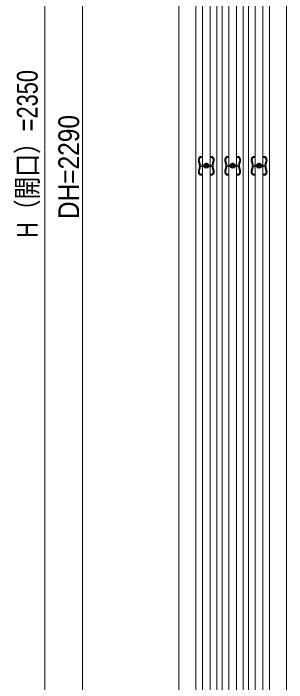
# Model space of a CAD drawing. Units: millimetres, scale not verified. Extents: x -4547 to 4547, y -2284 to 2284.
# Drawn here: x -556 to -194, y -1192 to -306 of the extents above; entities that cross this region are included whole.
import ezdxf
from ezdxf.enums import TextEntityAlignment as Align

# ---------------------------------------------------------------- set-up
doc = ezdxf.new("R2010")
doc.units = ezdxf.units.MM
doc.header["$LTSCALE"] = 20
doc.linetypes.add('USER1', pattern=[10.5, 8, -0.5, 0.5, -0.5, 0.5, -0.5])
doc.layers.add('0-1_3一般', color=7, linetype='Continuous', lineweight=15)
doc.layers.add('0-5_2寸法-1', color=7, linetype='Continuous', lineweight=15)
doc.styles.add('ＭＳ Ｐゴシック', font='')
doc.styles.get('ＭＳ Ｐゴシック').set_extended_font_data('MS PGothic')

# ---------------------------------------------------------------- blocks, each defined once
blk = doc.blocks.new('グループ-6')
at = {"layer": '0-1_3一般', "linetype": 'USER1'}
for p, q in [((20655.5, -9910), (20649.5, -9910)), ((20655.5, -9916), (20655.5, -9910)), ((20699.5, -9916), (20655.5, -9916)), ((20955.5, -9916), (20911.5, -9916)), ((20955.5, -9910), (20955.5, -9916)), ((20961.5, -9910), (20955.5, -9910)), ((21355.5, -9910), (21349.5, -9910)), ((21355.5, -9916), (21355.5, -9910)), ((21399.5, -9916), (21355.5, -9916)), ((21655.5, -9916), (21611.5, -9916)), ((21655.5, -9910), (21655.5, -9916)), ((21661.5, -9910), (21655.5, -9910)), ((20650.1, -9940), (20699.5, -9940)), ((20703.5, -9936), (20703.5, -9920)), ((20805.5, -10086.3), (20805.5, -10233.7)), ((20907.5, -9920), (20907.5, -9936)), ((20911.5, -9940), (20961, -9940)), ((21350.1, -9940), (21399.5, -9940)), ((21403.5, -9936), (21403.5, -9920)), ((21505.5, -10086.3), (21505.5, -10233.7)), ((21607.5, -9920), (21607.5, -9936)), ((21611.5, -9940), (21661, -9940)), ((22050.1, -9940), (22099.5, -9940)), ((22103.5, -9936), (22103.5, -9920)), ((22205.5, -10086.3), (22205.5, -10233.7)), ((22307.5, -9920), (22307.5, -9936)), ((22311.5, -9940), (22361, -9940)), ((20732.7, -10145), (20647, -10145)), ((20647, -10175), (20732.7, -10175)), ((20879.2, -10160), (20731.8, -10160)), ((20964.1, -10145), (20878.4, -10145)), ((20878.4, -10175), (20964.1, -10175)), ((21432.7, -10145), (21347, -10145)), ((21347, -10175), (21432.7, -10175)), ((21579.2, -10160), (21431.8, -10160)), ((21664.1, -10145), (21578.4, -10145)), ((21578.4, -10175), (21664.1, -10175)), ((22132.7, -10145), (22047, -10145)), ((22047, -10175), (22132.7, -10175)), ((22279.2, -10160), (22131.8, -10160)), ((22364.1, -10145), (22278.4, -10145)), ((22278.4, -10175), (22364.1, -10175)), ((20649.5, -10410), (20655.5, -10410)), ((20699.5, -10380), (20650.1, -10380)), ((20655.5, -10404), (20699.5, -10404)), ((20655.5, -10410), (20655.5, -10404)), ((20703.5, -10400), (20703.5, -10384)), ((20907.5, -10384), (20907.5, -10400)), ((20961, -10380), (20911.5, -10380)), ((20911.5, -10404), (20955.5, -10404)), ((20955.5, -10404), (20955.5, -10410)), ((20955.5, -10410), (20961.5, -10410)), ((21349.5, -10410), (21355.5, -10410)), ((21399.5, -10380), (21350.1, -10380)), ((21355.5, -10404), (21399.5, -10404)), ((21355.5, -10410), (21355.5, -10404)), ((21403.5, -10400), (21403.5, -10384)), ((21607.5, -10384), (21607.5, -10400)), ((21661, -10380), (21611.5, -10380)), ((21611.5, -10404), (21655.5, -10404)), ((21655.5, -10404), (21655.5, -10410)), ((21655.5, -10410), (21661.5, -10410)), ((22099.5, -10380), (22050.1, -10380)), ((22103.5, -10400), (22103.5, -10384)), ((22307.5, -10384), (22307.5, -10400)), ((22361, -10380), (22311.5, -10380))]:
    blk.add_line(p, q, dxfattribs=at)
for points in [[(22099.5, -9916), (22055.5, -9916), (22055.5, -9910), (22049.5, -9910)], [(22361.5, -9910), (22355.5, -9910), (22355.5, -9916), (22311.5, -9916)], [(22049.5, -10410), (22055.5, -10410), (22055.5, -10404), (22099.5, -10404)], [(22311.5, -10404), (22355.5, -10404), (22355.5, -10410), (22361.5, -10410)]]:
    blk.add_lwpolyline(points, dxfattribs=at)
for centre, radius, start, end in [((20715.5, -10010.2), 120, 123.36701, 163.46174), ((20699.5, -9920), 4, 45, 90), ((20699.5, -9920), 4, 0, 45), ((20911.5, -9920), 4, 135, 180), ((20911.5, -9920), 4, 90, 135), ((20895.5, -10010.2), 120, 16.53826, 56.63299), ((21415.5, -10010.2), 120, 123.36701, 163.46174), ((21399.5, -9920), 4, 45, 90), ((21399.5, -9920), 4, 0, 45), ((21611.5, -9920), 4, 135, 180), ((21611.5, -9920), 4, 90, 135), ((21595.5, -10010.2), 120, 16.53826, 56.63299), ((22115.5, -10010.2), 120, 123.36701, 163.46174), ((22099.5, -9920), 4, 45, 90), ((22099.5, -9920), 4, 0, 45), ((22311.5, -9920), 4, 135, 180), ((22311.5, -9920), 4, 90, 135), ((22295.5, -10010.2), 120, 16.53826, 56.63299), ((20715.5, -10010.2), 120, 163.46174, 203.55646), ((20323.3, -10160), 300, 0, 19.84071), ((20715.5, -10010.2), 96, 165.40468, 197.81794), ((20715.5, -10010.2), 96, 132.99142, 165.40468), ((20323.3, -10160), 324, 12.23455, 21.81556), ((20323.3, -10160), 324, 2.65353, 12.23455), ((20699.5, -9936), 4, 270, 315), ((20699.5, -9936), 4, 315, 0), ((20805.5, -10160), 67, 90, 161.05409), ((20805.5, -10160), 67, 18.94591, 90), ((20911.5, -9936), 4, 180, 225), ((20911.5, -9936), 4, 225, 270), ((20895.5, -10010.2), 96, 14.59532, 47.00858), ((21287.7, -10160), 324, 167.76545, 177.34647), ((21287.7, -10160), 324, 158.18444, 167.76545), ((20895.5, -10010.2), 96, 342.18206, 14.59532), ((21287.7, -10160), 300, 160.15929, 180), ((20895.5, -10010.2), 120, 336.44354, 16.53826), ((21415.5, -10010.2), 120, 163.46174, 203.55646), ((21023.3, -10160), 300, 0, 19.84071), ((21415.5, -10010.2), 96, 165.40468, 197.81794), ((21415.5, -10010.2), 96, 132.99142, 165.40468), ((21023.3, -10160), 324, 12.23455, 21.81556), ((21023.3, -10160), 324, 2.65353, 12.23455), ((21399.5, -9936), 4, 270, 315), ((21399.5, -9936), 4, 315, 0), ((21505.5, -10160), 67, 90, 161.05409), ((21505.5, -10160), 67, 18.94591, 90), ((21611.5, -9936), 4, 180, 225), ((21611.5, -9936), 4, 225, 270), ((21595.5, -10010.2), 96, 14.59532, 47.00858), ((21987.7, -10160), 324, 167.76545, 177.34647), ((21987.7, -10160), 324, 158.18444, 167.76545), ((21595.5, -10010.2), 96, 342.18206, 14.59532), ((21987.7, -10160), 300, 160.15929, 180), ((21595.5, -10010.2), 120, 336.44354, 16.53826), ((22115.5, -10010.2), 120, 163.46174, 203.55646), ((21723.3, -10160), 300, 0, 19.84071), ((22115.5, -10010.2), 96, 165.40468, 197.81794), ((22115.5, -10010.2), 96, 132.99142, 165.40468), ((21723.3, -10160), 324, 12.23455, 21.81556), ((21723.3, -10160), 324, 2.65353, 12.23455), ((22099.5, -9936), 4, 270, 315), ((22099.5, -9936), 4, 315, 0), ((22205.5, -10160), 67, 90, 161.05409), ((22205.5, -10160), 67, 18.94591, 90), ((22311.5, -9936), 4, 180, 225), ((22311.5, -9936), 4, 225, 270), ((22295.5, -10010.2), 96, 14.59532, 47.00858), ((22687.7, -10160), 324, 167.76545, 177.34647), ((22687.7, -10160), 324, 158.18444, 167.76545), ((22295.5, -10010.2), 96, 342.18206, 14.59532), ((22687.7, -10160), 300, 160.15929, 180), ((22295.5, -10010.2), 120, 336.44354, 16.53826), ((20715.5, -10309.7), 120, 156.44354, 196.53826), ((20323.3, -10160), 300, 340.15929, 0), ((20715.5, -10309.7), 96, 156.01368, 191.51113), ((20323.3, -10160), 324, 340.0113, 348.67889), ((20323.3, -10160), 324, 348.67889, 357.34647), ((20732.7, -10135), 10, 270, 305.52705), ((20732.7, -10185), 10, 54.47295, 90), ((20732.7, -10135), 10, 305.52705, 341.05409), ((20732.7, -10185), 10, 18.94591, 54.47295), ((20805.5, -10160), 67, 198.94591, 211.45647), ((20805.5, -10160), 67, 211.45647, 223.96703), ((20767.7, -10196.4), 14.5, 223.96703, 313.96703), ((20805.5, -10160), 38, 156.98351, 223.96703), ((20805.5, -10160), 38, 90, 156.98351), ((20767.7, -10196.4), 14.5, 313.96703, 43.96703), ((20805.5, -10160), 38, 23.01649, 90), ((20843.3, -10196.4), 14.5, 136.03297, 226.03297), ((20805.5, -10160), 38, 316.03297, 23.01649), ((20843.3, -10196.4), 14.5, 226.03297, 316.03297), ((20805.5, -10160), 67, 316.03297, 328.54353), ((20805.5, -10160), 67, 328.54353, 341.05409), ((20878.4, -10135), 10, 198.94591, 234.47295), ((20878.4, -10185), 10, 125.52705, 161.05409), ((20878.4, -10135), 10, 234.47295, 270), ((20878.4, -10185), 10, 90, 125.52705), ((21287.7, -10160), 324, 182.65353, 191.32111), ((21287.7, -10160), 324, 191.32111, 199.9887), ((20895.5, -10309.7), 96, 348.48887, 23.98632), ((21287.7, -10160), 300, 180, 199.84071), ((20895.5, -10309.7), 120, 343.46174, 23.55646), ((21415.5, -10309.7), 120, 156.44354, 196.53826), ((21023.3, -10160), 300, 340.15929, 0), ((21415.5, -10309.7), 96, 156.01368, 191.51113), ((21023.3, -10160), 324, 340.0113, 348.67889), ((21023.3, -10160), 324, 348.67889, 357.34647), ((21432.7, -10135), 10, 270, 305.52705), ((21432.7, -10185), 10, 54.47295, 90), ((21432.7, -10135), 10, 305.52705, 341.05409), ((21432.7, -10185), 10, 18.94591, 54.47295), ((21505.5, -10160), 67, 198.94591, 211.45647), ((21505.5, -10160), 67, 211.45647, 223.96703), ((21467.7, -10196.4), 14.5, 223.96703, 313.96703), ((21505.5, -10160), 38, 156.98351, 223.96703), ((21505.5, -10160), 38, 90, 156.98351), ((21467.7, -10196.4), 14.5, 313.96703, 43.96703), ((21505.5, -10160), 38, 23.01649, 90), ((21543.3, -10196.4), 14.5, 136.03297, 226.03297), ((21505.5, -10160), 38, 316.03297, 23.01649), ((21543.3, -10196.4), 14.5, 226.03297, 316.03297), ((21505.5, -10160), 67, 316.03297, 328.54353), ((21505.5, -10160), 67, 328.54353, 341.05409), ((21578.4, -10135), 10, 198.94591, 234.47295), ((21578.4, -10185), 10, 125.52705, 161.05409), ((21578.4, -10135), 10, 234.47295, 270), ((21578.4, -10185), 10, 90, 125.52705), ((21987.7, -10160), 324, 182.65353, 191.32111), ((21987.7, -10160), 324, 191.32111, 199.9887), ((21595.5, -10309.7), 96, 348.48887, 23.98632), ((21987.7, -10160), 300, 180, 199.84071), ((21595.5, -10309.7), 120, 343.46174, 23.55646), ((22115.5, -10309.7), 120, 156.44354, 196.53826), ((21723.3, -10160), 300, 340.15929, 0), ((22115.5, -10309.7), 96, 156.01368, 191.51113), ((21723.3, -10160), 324, 340.0113, 348.67889), ((21723.3, -10160), 324, 348.67889, 357.34647), ((22132.7, -10135), 10, 270, 305.52705), ((22132.7, -10185), 10, 54.47295, 90), ((22132.7, -10135), 10, 305.52705, 341.05409), ((22132.7, -10185), 10, 18.94591, 54.47295), ((22205.5, -10160), 67, 198.94591, 211.45647), ((22205.5, -10160), 67, 211.45647, 223.96703), ((22167.7, -10196.4), 14.5, 223.96703, 313.96703), ((22205.5, -10160), 38, 156.98351, 223.96703), ((22205.5, -10160), 38, 90, 156.98351), ((22167.7, -10196.4), 14.5, 313.96703, 43.96703), ((22205.5, -10160), 38, 23.01649, 90), ((22243.3, -10196.4), 14.5, 136.03297, 226.03297), ((22205.5, -10160), 38, 316.03297, 23.01649), ((22243.3, -10196.4), 14.5, 226.03297, 316.03297), ((22205.5, -10160), 67, 316.03297, 328.54353), ((22205.5, -10160), 67, 328.54353, 341.05409), ((22278.4, -10135), 10, 198.94591, 234.47295), ((22278.4, -10185), 10, 125.52705, 161.05409), ((22278.4, -10135), 10, 234.47295, 270), ((22278.4, -10185), 10, 90, 125.52705), ((22687.7, -10160), 324, 182.65353, 191.32111), ((22687.7, -10160), 324, 191.32111, 199.9887), ((22295.5, -10309.7), 96, 348.48887, 23.98632), ((22687.7, -10160), 300, 180, 199.84071), ((22295.5, -10309.7), 120, 343.46174, 23.55646), ((20715.5, -10309.7), 120, 196.53826, 236.63299), ((20715.5, -10309.7), 96, 191.51113, 227.00858), ((20699.5, -10384), 4, 45, 90), ((20699.5, -10400), 4, 270, 315), ((20699.5, -10384), 4, 0, 45), ((20699.5, -10400), 4, 315, 0), ((20911.5, -10384), 4, 135, 180), ((20911.5, -10400), 4, 180, 225), ((20911.5, -10384), 4, 90, 135), ((20911.5, -10400), 4, 225, 270), ((20895.5, -10309.7), 96, 312.99142, 348.48887), ((20895.5, -10309.7), 120, 303.36701, 343.46174), ((21415.5, -10309.7), 120, 196.53826, 236.63299), ((21415.5, -10309.7), 96, 191.51113, 227.00858), ((21399.5, -10384), 4, 45, 90), ((21399.5, -10400), 4, 270, 315), ((21399.5, -10384), 4, 0, 45), ((21399.5, -10400), 4, 315, 0), ((21611.5, -10384), 4, 135, 180), ((21611.5, -10400), 4, 180, 225), ((21611.5, -10384), 4, 90, 135), ((21611.5, -10400), 4, 225, 270), ((21595.5, -10309.7), 96, 312.99142, 348.48887), ((21595.5, -10309.7), 120, 303.36701, 343.46174), ((22115.5, -10309.7), 120, 196.53826, 236.63299), ((22115.5, -10309.7), 96, 191.51113, 227.00858), ((22099.5, -10384), 4, 45, 90), ((22099.5, -10400), 4, 270, 315), ((22099.5, -10384), 4, 0, 45), ((22099.5, -10400), 4, 315, 0), ((22311.5, -10384), 4, 135, 180), ((22311.5, -10400), 4, 180, 225), ((22311.5, -10384), 4, 90, 135), ((22311.5, -10400), 4, 225, 270), ((22295.5, -10309.7), 96, 312.99142, 348.48887), ((22295.5, -10309.7), 120, 303.36701, 343.46174)]:
    blk.add_arc(centre, radius, start, end, dxfattribs=at)
blk = doc.blocks.new('グループ-15')
at = {"layer": '0-1_3一般'}
for p, q in [((20525.5, -33060), (20525.5, 12740)), ((20905.5, 12740), (20905.5, -33060)), ((21085.5, 12740), (21085.5, -33060)), ((21225.5, -33060), (21225.5, 12740)), ((21605.5, 12740), (21605.5, -33060)), ((22105.5, -33060), (22105.5, 12740)), ((22305.5, 12740), (22305.5, -33060))]:
    blk.add_line(p, q, dxfattribs=at)
for points in [[(20705.5, -33060), (20705.5, 12740), (20905.5, 12740), (21085.5, 12740)], [(21405.5, -33060), (21405.5, 12740), (21605.5, 12740), (21785.5, 12740), (21785.5, -33060)], [(21925.5, -33060), (21925.5, 12740), (22105.5, 12740), (22305.5, 12740), (22485.5, 12740), (22485.5, -33060)]]:
    blk.add_lwpolyline(points, dxfattribs=at)
blk = doc.blocks.new('グループ-20')
at = {"layer": '0-1_3一般'}
for p, q in [((20075.5, -33290), (20075.5, 14770)), ((22935.5, 14770), (22935.5, -33290))]:
    blk.add_line(p, q, dxfattribs=at)
blk = doc.blocks.new('グループ-23')
at = {"layer": '0-1_3一般'}
for name in ['グループ-20', 'グループ-15', 'グループ-6']:
    blk.add_blockref(name, (0, 0), dxfattribs=at)

msp = doc.modelspace()

# ---------------------------------------------------------------- linework, layer by layer
at = {"layer": '0-5_2寸法-1'}
for p, q in [((-514.35, 674.25), (-514.35, -1653.24)), ((-464.35, 625.75), (-464.35, -1641.74))]:
    msp.add_line(p, q, dxfattribs=at)

# ---------------------------------------------------------------- block references
at = {"layer": '0-1_3一般', "xscale": 0.05, "yscale": 0.05}
msp.add_blockref('グループ-23', (-1340.62, 0), dxfattribs=at)

# ---------------------------------------------------------------- texts
at = {"layer": '0-5_2寸法-1', "style": 'ＭＳ Ｐゴシック'}
for s, height, width, p in [('H（開口）=2350', 27.57, 0.8, (-515.53, -603.4)), ('DH=2290', 27.51, 0.9, (-460.63, -578.46))]:
    msp.add_text(s, height=height, rotation=90, dxfattribs=dict(at, width=width)).set_placement(p, align=Align.BOTTOM_LEFT)

doc.saveas('drawing.dxf')
